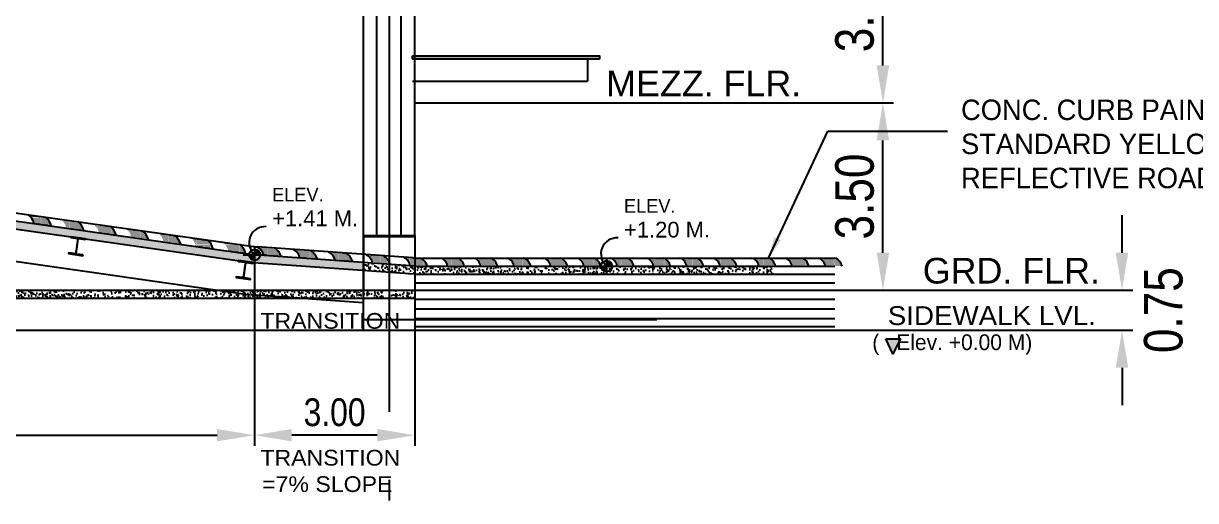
# Model space of a CAD drawing. Header units: millimetres. Extents: x 2148 to 2681, y 758 to 986.
# Drawn here: x 2209.17 to 2220.14, y 782.94 to 787.39 of the extents above; entities that cross this region are included whole.
import ezdxf

# ---------------------------------------------------------------- set-up
doc = ezdxf.new("R2010")
doc.units = ezdxf.units.MM
doc.linetypes.add('CENTER2', pattern=[28.575, 19.05, -3.175, 3.175, -3.175])
for name, color, linetype in [('0.4', 121, 'Continuous'), ('4CO', 4, 'Continuous'), ('D', 1, 'Continuous'), ('DR', 7, 'Continuous'), ('ELAYOUT', 4, 'Continuous'), ('hacht', 8, 'Continuous'), ('HATCH', 8, 'Continuous'), ('S_GRID LINES', 252, 'Continuous'), ('TEXT', 6, 'Continuous')]:
    doc.layers.add(name, color=color, linetype=linetype)
doc.styles.add('ARIALNW', font='ARIALN.TTF')
doc.styles.add('MMTX$0$ESMX$0$X-OPTA1D', font='x-opta1d')
doc.styles.add('SWISS', font='swissl.ttf')
doc.dimstyles.new('DIM 200', dxfattribs={"dimtxt": 0.36, "dimasz": 0.35, "dimexe": 0.1, "dimexo": 0, "dimgap": 0.08, "dimtad": 1, "dimlfac": 2, "dimrnd": 0.005, "dimzin": 1, "dimdsep": 46, "dimtxsty": 'ARIALNW', "dimcen": 0.09, "dimclrd": 6, "dimclre": 6, "dimclrt": 13, "dimadec": 0, "dimazin": 0, "dimtfac": 1, "dimtofl": 0, "dimtmove": 2, "dimatfit": 3, "dimfxl": 1, "dimtolj": 1, "dimtzin": 0, "dimarcsym": 0})
pattern_1 = [(50, (280.88047, -748.60761), (0.0910923345, -0.0079695428), [0.009525, -0.104775]), (355, (280.88047, -748.60761), (-0.017621413, 0.0955283214), [0.00762, -0.08382]), (100.451, (280.88806, -748.60828), (0.0734712508, 0.087558344), [0.008095, -0.089045]), (46.1842, (280.88047, -748.58221), (0.1355395204, -0.021021164), [0.0142875, -0.1571625]), (96.6356, (280.89177, -748.58396), (0.118702117, 0.123712778), [0.0121425, -0.1335675]), (351.184, (280.88047, -748.58221), (0.118702303, 0.123712559), [0.01143, -0.12573]), (21, (280.89317, -748.58856), (0.07580744, -0.0511327593), [0.009525, -0.104775]), (326, (280.89317, -748.58856), (0.030901014, 0.092093983), [0.00762, -0.08382]), (71.4514, (280.89949, -748.59282), (0.1067082454, 0.040961429), [0.008095, -0.089045]), (37.5, (280.88047, -748.607613), (0.00154430163, 0.04227751944), [0, -0.082804, 0, -0.08509, 0, -0.0841375]), (7.5, (280.88047, -748.607613), (0.03340983126, 0.0500902874), [0, -0.048514, 0, -0.080899, 0, -0.0320675]), (327.5, (280.85215, -748.607613), (0.0677952976, -0.002864372), [0, -0.03175, 0, -0.09906, 0, -0.131445]), (317.5, (280.83945, -748.607613), (0.0740645907, 0.0127132455), [0, -0.041275, 0, -0.065786, 0, -0.093345])]
pattern_2 = [(0, (535.8163574, -718.4118884), (0.00238125, 0.0047625), [0, -0.0047625])]
pattern_3 = [(1e-30, (535.8163574, -718.4118884), (0.00238125, 0.0047625), [0, -0.0047625])]

# ---------------------------------------------------------------- blocks, each defined once
blk = doc.blocks.new('*D2205')
at = {"layer": 'Defpoints', "color": 0, "ltscale": 0.5, "transparency": 16777216}
for p in [(2212.832, 784.902), (2219.45, 784.902), (2209.319, 784.527, 0)]:
    blk.add_point(p, dxfattribs=at)
at = {"layer": 'HATCH', "color": 6, "lineweight": -2, "ltscale": 0.5, "transparency": 16777216}
for p, q in [((2219.45, 785.252), (2219.45, 785.602)), ((2212.832, 784.902), (2219.55, 784.902)), ((2209.319, 784.527), (2219.55, 784.527)), ((2219.45, 784.177), (2219.45, 783.827))]:
    blk.add_line(p, q, dxfattribs=at)
at = {"layer": 'HATCH', "color": 6, "ltscale": 0.5, "transparency": 16777216}
for points in [[(2219.391, 785.252), (2219.508, 785.252), (2219.45, 784.902)], [(2219.391, 784.177), (2219.508, 784.177), (2219.45, 784.527)]]:
    blk.add_solid(points, dxfattribs=at)
at = {"layer": 'HATCH', "color": 13, "ltscale": 0.5, "transparency": 16777216, "insert": (2219.838, 784.715), "char_height": 0.36, "attachment_point": 5, "rotation": 90, "style": 'ARIALNW'}
blk.add_mtext('\\A1;0.75', dxfattribs=at)
blk = doc.blocks.new('*D2206')
at = {"layer": 'Defpoints', "color": 0, "ltscale": 0.5, "transparency": 16777216}
for p in [(2212.842, 786.652), (2217.213, 786.652), (2212.832, 784.902)]:
    blk.add_point(p, dxfattribs=at)
at = {"layer": 'HATCH', "color": 6, "lineweight": -2, "ltscale": 0.5, "transparency": 16777216}
for p, q in [((2212.842, 786.652), (2217.313, 786.652)), ((2217.213, 785.252), (2217.213, 786.302)), ((2212.832, 784.902), (2217.313, 784.902))]:
    blk.add_line(p, q, dxfattribs=at)
at = {"layer": 'HATCH', "color": 6, "ltscale": 0.5, "transparency": 16777216}
for points in [[(2217.154, 786.302), (2217.271, 786.302), (2217.213, 786.652)], [(2217.154, 785.252), (2217.271, 785.252), (2217.213, 784.902)]]:
    blk.add_solid(points, dxfattribs=at)
at = {"layer": 'HATCH', "color": 13, "ltscale": 0.5, "transparency": 16777216, "insert": (2216.949, 785.777), "char_height": 0.36, "attachment_point": 5, "rotation": 90, "style": 'ARIALNW'}
blk.add_mtext('\\A1;3.50', dxfattribs=at)
blk = doc.blocks.new('*D2207')
at = {"layer": 'Defpoints', "color": 0, "linetype": 'ByBlock', "ltscale": 0.5, "transparency": 16777216}
for p in [(2209.319, 788.402, 0), (2217.213, 788.402), (2212.842, 786.652, 0)]:
    blk.add_point(p, dxfattribs=at)
at = {"layer": 'ELAYOUT', "color": 6, "linetype": 'ByBlock', "lineweight": -2, "ltscale": 0.5, "transparency": 16777216}
for p, q in [((2209.319, 788.402), (2217.313, 788.402)), ((2217.213, 787.002), (2217.213, 788.052)), ((2212.842, 786.652), (2217.313, 786.652))]:
    blk.add_line(p, q, dxfattribs=at)
at = {"layer": 'ELAYOUT', "color": 6, "linetype": 'ByBlock', "ltscale": 0.5, "transparency": 16777216}
for points in [[(2217.154, 788.052), (2217.271, 788.052), (2217.213, 788.402)], [(2217.154, 787.002), (2217.271, 787.002), (2217.213, 786.652)]]:
    blk.add_solid(points, dxfattribs=at)
at = {"layer": 'ELAYOUT', "color": 13, "linetype": 'ByBlock', "ltscale": 0.5, "transparency": 16777216, "insert": (2216.949, 787.527), "char_height": 0.36, "attachment_point": 5, "rotation": 90, "style": 'ARIALNW'}
blk.add_mtext('\\A1;3.50', dxfattribs=at)
blk = doc.blocks.new('*D2220')
at = {"layer": 'D', "color": 6, "lineweight": -2, "transparency": 16777216}
for p, q in [((2211.332, 785.152), (2211.332, 783.446)), ((2212.832, 785.152), (2212.832, 783.446)), ((2212.482, 783.546), (2211.682, 783.546))]:
    blk.add_line(p, q, dxfattribs=at)
at = {"layer": 'D', "color": 6, "transparency": 16777216}
for points in [[(2211.682, 783.604), (2211.682, 783.488), (2211.332, 783.546)], [(2212.482, 783.604), (2212.482, 783.488), (2212.832, 783.546)]]:
    blk.add_solid(points, dxfattribs=at)
at = {"layer": 'Defpoints', "color": 0, "transparency": 16777216}
for p in [(2211.332, 785.152, 0), (2212.832, 785.152, 0), (2211.332, 783.546)]:
    blk.add_point(p, dxfattribs=at)
at = {"layer": 'D', "color": 13, "transparency": 16777216, "insert": (2212.082, 783.759), "char_height": 0.26, "attachment_point": 5, "style": 'ARIALNW'}
blk.add_mtext('\\A1;3.00', dxfattribs=at)
blk = doc.blocks.new('*D2226')
at = {"layer": 'D', "color": 6, "lineweight": -2, "transparency": 16777216}
for p, q in [((2202.707, 786.455), (2202.707, 783.446)), ((2211.332, 785.232), (2211.332, 783.446)), ((2203.057, 783.546), (2210.982, 783.546))]:
    blk.add_line(p, q, dxfattribs=at)
at = {"layer": 'D', "color": 6, "transparency": 16777216}
for points in [[(2203.057, 783.604), (2203.057, 783.488), (2202.707, 783.546)], [(2210.982, 783.604), (2210.982, 783.488), (2211.332, 783.546)]]:
    blk.add_solid(points, dxfattribs=at)
at = {"layer": 'Defpoints', "color": 0, "transparency": 16777216}
for p in [(2202.707, 786.455), (2211.332, 785.232), (2211.332, 783.546)]:
    blk.add_point(p, dxfattribs=at)
at = {"layer": 'D', "color": 13, "transparency": 16777216, "insert": (2207.019, 783.759), "char_height": 0.26, "attachment_point": 5, "style": 'ARIALNW'}
blk.add_mtext('\\A1;17.25', dxfattribs=at)
blk = doc.blocks.new('CROSS')
for points in [[(1929.661, 1536.182), (1929.661, 1536.31), (1929.527, 1536.31, 0.424985)], [(1929.661, 1536.438), (1929.661, 1536.31), (1929.784, 1536.31, 0.403523)]]:
    blk.add_hatch(color=2).paths.add_polyline_path(points)
at = {"color": 2}
for p, q in [((1929.388, 1536.31), (1929.927, 1536.31)), ((1929.661, 1536.104), (1929.661, 1536.512))]:
    blk.add_line(p, q, dxfattribs=at)
blk.add_circle((1929.656, 1536.31), 0.128, dxfattribs=at)

msp = doc.modelspace()

# ---------------------------------------------------------------- hatches: boundary and pattern name
msp.add_hatch(color=2).paths.add_polyline_path([(2217.2401075, 784.4461147), (2217.3757312, 784.4461147), (2217.3064385, 784.3076197)])
at = {"layer": 'D'}
h = msp.add_hatch(dxfattribs=at)
h.set_pattern_fill('AR-CONC', color=256, scale=0.0008, style=0)
h.set_pattern_definition([(50, (280.88047, -748.60761), (0.145747735, -0.0127512684), [0.01524, -0.16764]), (355, (280.88047, -748.60761), (-0.028194261, 0.152845314), [0.012192, -0.134112]), (100.451, (280.89262, -748.60868), (0.117554001, 0.14009335), [0.012952, -0.142472]), (46.1842, (280.88047, -748.56697), (0.216863233, -0.033633862), [0.02286, -0.25146]), (96.6356, (280.89854, -748.56978), (0.189923388, 0.197940445), [0.019428, -0.213708]), (351.184, (280.88047, -748.56697), (0.189923685, 0.197940094), [0.018288, -0.201168]), (21, (280.90079, -748.57713), (0.121291904, -0.081812415), [0.01524, -0.16764]), (326, (280.90079, -748.57713), (0.049441623, 0.147350373), [0.012192, -0.134112]), (71.4514, (280.9109, -748.58395), (0.170733193, 0.065538286), [0.012952, -0.142472]), (37.5, (280.88047, -748.607613), (0.0024708826, 0.0676440311), [0, -0.1324864, 0, -0.136144, 0, -0.13462]), (7.5, (280.88047, -748.60761), (0.05345573, 0.0801444599), [0, -0.0776224, 0, -0.1294384, 0, -0.051308]), (327.5, (280.83516, -748.607613), (0.1084724761, -0.0045829952), [0, -0.0508, 0, -0.158496, 0, -0.210312]), (317.5, (280.81484, -748.60761), (0.118503345, 0.020341193), [0, -0.06604, 0, -0.1052576, 0, -0.149352])])
h.paths.add_polyline_path([(2212.3501921, 785.0853967), (2212.3501921, 785.1605835), (2211.331817, 785.2324978), (2208.5769614, 785.6228356), (2208.5769614, 785.5470864), (2211.3239049, 785.1578697)])
h = msp.add_hatch(dxfattribs=at)
h.set_pattern_fill('DOTS', color=256, scale=0.003, style=0)
h.set_pattern_definition(pattern_2)
h.paths.add_polyline_path([(2209.2131345, 785.6084448, -0.226428862), (2209.2680544, 785.524914), (2209.4313437, 785.5017774, 0.1683916377), (2209.3770717, 785.5852164)])
h = msp.add_hatch(dxfattribs=at)
h.set_pattern_fill('DOTS', color=256, scale=0.003, style=0)
h.set_pattern_definition(pattern_2)
h.paths.add_polyline_path([(2209.6800454, 785.5422878), (2209.5161082, 785.5655162, -0.226428862), (2209.5710281, 785.4819854), (2209.7343174, 785.4588488, 0.1683916377)])
h = msp.add_hatch(dxfattribs=at)
h.set_pattern_fill('DOTS', color=256, scale=0.003, style=0)
h.set_pattern_definition(pattern_2)
h.paths.add_polyline_path([(2209.9830191, 785.4993592), (2209.8190819, 785.5225876, -0.226428862), (2209.8740018, 785.4390568), (2210.0372911, 785.4159202, 0.1683916377)])
h = msp.add_hatch(dxfattribs=at)
h.set_pattern_fill('DOTS', color=256, scale=0.003, style=0)
h.set_pattern_definition(pattern_2)
h.paths.add_polyline_path([(2210.2859928, 785.4564306), (2210.1220556, 785.479659, -0.226428862), (2210.1769755, 785.3961282), (2210.3402648, 785.3729916, 0.1683916377)])
h = msp.add_hatch(dxfattribs=at)
h.set_pattern_fill('DOTS', color=256, scale=0.003, style=0)
h.set_pattern_definition(pattern_2)
h.paths.add_polyline_path([(2210.5889665, 785.413502), (2210.4250293, 785.4367304, -0.226428862), (2210.4799492, 785.3531996), (2210.6432385, 785.330063, 0.1683916377)])
h = msp.add_hatch(dxfattribs=at)
h.set_pattern_fill('DOTS', color=256, scale=0.003, style=0)
h.set_pattern_definition(pattern_2)
h.paths.add_polyline_path([(2210.8919402, 785.3705734), (2210.728003, 785.3938018, -0.226428862), (2210.782923, 785.310271), (2210.9462122, 785.2871344, 0.1683916377)])
h = msp.add_hatch(dxfattribs=at)
h.set_pattern_fill('DOTS', color=256, scale=0.003, style=0)
h.set_pattern_definition(pattern_2)
h.paths.add_polyline_path([(2211.1949139, 785.3276448), (2211.0309767, 785.3508732, -0.226428862), (2211.0858967, 785.2673424), (2211.2491859, 785.2442058, 0.1683916377)])
at = {"layer": 'D', "extrusion": (2.04865e-08, -2.09146e-09, 1)}
h = msp.add_hatch(dxfattribs=at)
h.set_pattern_fill('DOTS', color=256, scale=0.003, style=0)
h.set_pattern_definition(pattern_3)
h.paths.add_polyline_path([(2211.5224197, 785.2942248), (2211.3572563, 785.3058881, -0.226428862), (2211.4179044, 785.2264186), (2211.5824149, 785.2148014, 0.1683916377)])
h = msp.add_hatch(dxfattribs=at)
h.set_pattern_fill('DOTS', color=256, scale=0.003, style=0)
h.set_pattern_definition(pattern_3)
h.paths.add_polyline_path([(2211.8618411, 785.270256), (2211.6966777, 785.2819193, -0.226428862), (2211.7573258, 785.2024497), (2211.9218363, 785.1908326, 0.1683916377)])
h = msp.add_hatch(dxfattribs=at)
h.set_pattern_fill('DOTS', color=256, scale=0.003, style=0)
h.set_pattern_definition(pattern_3)
h.paths.add_polyline_path([(2212.191646, 785.2469663), (2212.0264826, 785.2586295, -0.226428862), (2212.0871307, 785.17916), (2212.2516412, 785.1675428, 0.1683916377)])
at = {"layer": 'D'}
h = msp.add_hatch(dxfattribs=at)
h.set_pattern_fill('AR-CONC', color=256, scale=0.0005, style=0)
h.set_pattern_definition(pattern_1)
h.paths.add_polyline_path([(2212.8300932, 785.0515077), (2212.831817, 785.0515077), (2212.831817, 785.1265727), (2212.5913474, 785.1435539), (2212.5913474, 785.0683671)])
h.paths.add_polyline_path([(2212.5913474, 785.0683671), (2212.5913474, 785.1435539), (2212.3515031, 785.1604909), (2212.3515031, 785.0853041)])
at = {"layer": 'D', "extrusion": (2.04865e-08, -2.09146e-09, 1)}
h = msp.add_hatch(dxfattribs=at)
h.set_pattern_fill('DOTS', color=256, scale=0.003, style=0)
h.set_pattern_definition(pattern_3)
h.paths.add_polyline_path([(2212.5421023, 785.2222182), (2212.3769389, 785.2338815, -0.226428862), (2212.437587, 785.1544119), (2212.6020975, 785.1427947, 0.1683916377)])
h = msp.add_hatch(dxfattribs=at)
h.set_pattern_fill('DOTS', color=256, scale=0.003, style=0)
h.set_pattern_definition(pattern_3)
edge = h.paths.add_edge_path()
edge.add_line((2212.831817, 785.1265727), (2212.9517024, 785.1265727))
edge.add_ellipse((2212.8102416, 785.0710537), major_axis=(0, 0.1519656), ratio=1, start_angle=-68.57152986, end_angle=-33.81624109)
edge.add_line((2212.8948151, 785.1973108), (2212.7296518, 785.2089741))
edge.add_ellipse((2212.6767321, 785.1057109), major_axis=(0, 0.1160335), ratio=1, start_angle=-78.16710509, end_angle=-27.133975, ccw=False)
edge.add_line((2212.7902998, 785.1295045), (2212.831817, 785.1265727))
at = {"layer": 'D'}
h = msp.add_hatch(dxfattribs=at)
h.set_pattern_fill('DOTS', color=256, scale=0.003, style=0)
h.set_pattern_definition(pattern_2)
h.paths.add_polyline_path([(2213.2953657, 785.1265727, 0.274956796), (2213.2293711, 785.2015727), (2213.0738271, 785.2015727, -0.274956796), (2213.1398217, 785.1265727)])
h = msp.add_hatch(dxfattribs=at)
h.set_pattern_fill('DOTS', color=256, scale=0.003, style=0)
h.set_pattern_definition(pattern_2)
h.paths.add_polyline_path([(2213.6064537, 785.1265727, 0.274956796), (2213.5404591, 785.2015727), (2213.3849151, 785.2015727, -0.274956796), (2213.4509097, 785.1265727)])
h = msp.add_hatch(dxfattribs=at)
h.set_pattern_fill('DOTS', color=256, scale=0.003, style=0)
h.set_pattern_definition(pattern_2)
h.paths.add_polyline_path([(2213.9175417, 785.1265727, 0.274956796), (2213.8515472, 785.2015727), (2213.6960032, 785.2015727, -0.274956796), (2213.7619977, 785.1265727)])
h = msp.add_hatch(dxfattribs=at)
h.set_pattern_fill('DOTS', color=256, scale=0.003, style=0)
h.set_pattern_definition(pattern_2)
h.paths.add_polyline_path([(2214.2602541, 785.1265727, 0.274956796), (2214.1942595, 785.2015727), (2214.0387155, 785.2015727, -0.274956796), (2214.1047101, 785.1265727)])
h = msp.add_hatch(dxfattribs=at)
h.set_pattern_fill('DOTS', color=256, scale=0.003, style=0)
h.set_pattern_definition(pattern_2)
h.paths.add_polyline_path([(2214.5713421, 785.1265727, 0.274956796), (2214.5053475, 785.2015727), (2214.3498035, 785.2015727, -0.274956796), (2214.4157981, 785.1265727)])
h = msp.add_hatch(dxfattribs=at)
h.set_pattern_fill('DOTS', color=256, scale=0.003, style=0)
h.set_pattern_definition(pattern_2)
h.paths.add_polyline_path([(2214.8824301, 785.1265727, 0.274956796), (2214.8164356, 785.2015727), (2214.6608916, 785.2015727, -0.274956796), (2214.7268861, 785.1265727)])
h = msp.add_hatch(dxfattribs=at)
h.set_pattern_fill('DOTS', color=256, scale=0.003, style=0)
h.set_pattern_definition(pattern_2)
h.paths.add_polyline_path([(2215.2227035, 785.1265727, 0.274956796), (2215.1567089, 785.2015727), (2215.0011649, 785.2015727, -0.274956796), (2215.0671595, 785.1265727)])
h = msp.add_hatch(dxfattribs=at)
h.set_pattern_fill('DOTS', color=256, scale=0.003, style=0)
h.set_pattern_definition(pattern_2)
h.paths.add_polyline_path([(2215.5337915, 785.1265727, 0.274956796), (2215.467797, 785.2015727), (2215.312253, 785.2015727, -0.274956796), (2215.3782475, 785.1265727)])
h = msp.add_hatch(dxfattribs=at)
h.set_pattern_fill('DOTS', color=256, scale=0.003, style=0)
h.set_pattern_definition(pattern_2)
h.paths.add_polyline_path([(2215.8448795, 785.1265727, 0.274956796), (2215.778885, 785.2015727), (2215.623341, 785.2015727, -0.274956796), (2215.6893355, 785.1265727)])
h = msp.add_hatch(dxfattribs=at)
h.set_pattern_fill('DOTS', color=256, scale=0.003, style=0)
h.set_pattern_definition(pattern_2)
h.paths.add_polyline_path([(2216.2078106, 785.1265727, 0.274956796), (2216.1418161, 785.2015727), (2215.9862721, 785.2015727, -0.274956796), (2216.0522666, 785.1265727)])
h = msp.add_hatch(dxfattribs=at)
h.set_pattern_fill('DOTS', color=256, scale=0.003, style=0)
h.set_pattern_definition(pattern_2)
h.paths.add_polyline_path([(2216.5188987, 785.1265727, 0.274956796), (2216.4529041, 785.2015727), (2216.2973601, 785.2015727, -0.274956796), (2216.3633547, 785.1265727)])
h = msp.add_hatch(dxfattribs=at)
h.set_pattern_fill('DOTS', color=256, scale=0.003, style=0)
h.set_pattern_definition(pattern_2)
h.paths.add_polyline_path([(2216.8299867, 785.1265727, 0.274956796), (2216.7639922, 785.2015727), (2216.6084481, 785.2015727, -0.274956796), (2216.6744427, 785.1265727)])
h = msp.add_hatch(dxfattribs=at)
h.set_pattern_fill('AR-CONC', color=256, scale=0.0005, style=0)
h.set_pattern_definition(pattern_1)
h.paths.add_polyline_path([(2214.6854492, 785.1265727), (2212.831817, 785.1265727), (2212.831817, 785.0515077), (2214.6854492, 785.0515077)])
h = msp.add_hatch(dxfattribs=at)
h.set_pattern_fill('AR-CONC', color=256, scale=0.0005, style=0)
h.set_pattern_definition(pattern_1)
h.paths.add_polyline_path([(2216.184053, 785.1265727), (2214.6854492, 785.1265727), (2214.6854492, 785.0515077), (2216.1862746, 785.0515077)])
h = msp.add_hatch(dxfattribs=at)
h.set_pattern_fill('AR-CONC', color=256, scale=0.0005, style=0)
h.set_pattern_definition(pattern_1)
h.paths.add_polyline_path([(2210.1304782, 784.9021405), (2208.7755563, 784.9021405), (2208.7755563, 784.8271405), (2210.1304782, 784.8271405)])
h = msp.add_hatch(dxfattribs=at)
h.set_pattern_fill('AR-CONC', color=256, scale=0.0005, style=0)
h.set_pattern_definition(pattern_1)
h.paths.add_polyline_path([(2211.4180068, 784.9021405), (2210.1304782, 784.9021405), (2210.1304782, 784.8271405), (2211.4180068, 784.8271405)])
h = msp.add_hatch(dxfattribs=at)
h.set_pattern_fill('AR-CONC', color=256, scale=0.0005, style=0)
h.set_pattern_definition(pattern_1)
h.paths.add_polyline_path([(2212.5500979, 784.9021405), (2211.4180068, 784.9021405), (2211.4180068, 784.8271405), (2212.5500979, 784.8271405)])
h = msp.add_hatch(dxfattribs=at)
h.set_pattern_fill('AR-CONC', color=256, scale=0.0005, style=0)
h.set_pattern_definition(pattern_1)
h.paths.add_polyline_path([(2212.831817, 784.8271405), (2212.831817, 784.9021405), (2212.5913474, 784.9021405), (2212.5913474, 784.8271405)])
at = {"layer": 'HATCH', "ltscale": 0.5, "extrusion": (-1.13297e-09, 1.20288e-10, 1)}
h = msp.add_hatch(dxfattribs=at)
h.set_pattern_fill('ANSI31', color=256, scale=0.006687, angle=-8.06460367, style=0)
h.set_pattern_definition([(36.9353963264, (55264.6149976, -4875.6208619), (-0.000502296394288, 0.000668135927556), [])])
edge = h.paths.add_edge_path()
edge.add_line((2209.7282343, 785.2305258), (2209.6657937, 785.239373))
edge.add_ellipse((2209.6661595, 785.241955), major_axis=(0, 0.0026078), ratio=1, start_angle=76.0326634, end_angle=171.93539625, ccw=False)
edge.add_line((2209.6636289, 785.2425845), (2209.6831964, 785.3806846))
edge.add_ellipse((2209.6858023, 785.3805862), major_axis=(0, 0.0026078), ratio=1, start_angle=-8.43004913, end_angle=87.83812905, ccw=False)
edge.add_line((2209.6861846, 785.3831658), (2209.7486088, 785.3743209))
edge.add_line((2209.7486088, 785.3743209), (2209.7495469, 785.3809418))
edge.add_line((2209.7495469, 785.3809418), (2209.6157352, 785.3999017))
edge.add_line((2209.6157352, 785.3999017), (2209.614797, 785.3932808))
edge.add_line((2209.614797, 785.3932808), (2209.6770396, 785.3844616))
edge.add_ellipse((2209.6766902, 785.3818773), major_axis=(0, 0.0026078), ratio=1, start_angle=257.64330286, end_angle=352.30084148, ccw=False)
edge.add_line((2209.6792376, 785.3813192), (2209.6596496, 785.2430746))
edge.add_ellipse((2209.6570475, 785.2432461), major_axis=(0, 0.0026078), ratio=1, start_angle=171.93539672, end_angle=266.22748999, ccw=False)
edge.add_line((2209.6566816, 785.2406641), (2209.5944226, 785.2494857))
edge.add_line((2209.5944226, 785.2494857), (2209.5934845, 785.2428647))
edge.add_line((2209.5934845, 785.2428647), (2209.7272962, 785.2239048))
edge.add_line((2209.7272962, 785.2239048), (2209.7282343, 785.2305258))
h = msp.add_hatch(dxfattribs=at)
h.set_pattern_fill('ANSI31', color=256, scale=0.006687, angle=-8.06460367, style=0)
h.set_pattern_definition([(36.9353963264, (55266.1827685, -4875.8430007), (-0.000502296394288, 0.000668135927556), [])])
edge = h.paths.add_edge_path()
edge.add_line((2211.2960053, 785.008387), (2211.2335646, 785.0172343))
edge.add_ellipse((2211.2339305, 785.0198163), major_axis=(0, 0.0026078), ratio=1, start_angle=76.0326634, end_angle=171.93539625, ccw=False)
edge.add_line((2211.2313998, 785.0204457), (2211.2509673, 785.1585458))
edge.add_ellipse((2211.2535732, 785.1584474), major_axis=(0, 0.0026078), ratio=1, start_angle=-8.43004913, end_angle=87.83812905, ccw=False)
edge.add_line((2211.2539556, 785.161027), (2211.3163797, 785.1521821))
edge.add_line((2211.3163797, 785.1521821), (2211.3173178, 785.1588031))
edge.add_line((2211.3173178, 785.1588031), (2211.1835061, 785.177763))
edge.add_line((2211.1835061, 785.177763), (2211.182568, 785.171142))
edge.add_line((2211.182568, 785.171142), (2211.2448105, 785.1623228))
edge.add_ellipse((2211.2444612, 785.1597385), major_axis=(0, 0.0026078), ratio=1, start_angle=257.64330286, end_angle=352.30084148, ccw=False)
edge.add_line((2211.2470085, 785.1591804), (2211.2274205, 785.0209358))
edge.add_ellipse((2211.2248184, 785.0211074), major_axis=(0, 0.0026078), ratio=1, start_angle=171.93539672, end_angle=266.22748999, ccw=False)
edge.add_line((2211.2244526, 785.0185254), (2211.1621935, 785.0273469))
edge.add_line((2211.1621935, 785.0273469), (2211.1612554, 785.0207259))
edge.add_line((2211.1612554, 785.0207259), (2211.2950671, 785.001766))
edge.add_line((2211.2950671, 785.001766), (2211.2960053, 785.008387))

# ---------------------------------------------------------------- linework, layer by layer
at = {"color": 2}
for p, q in [((2202.6960134, 786.3803629, 0), (2211.3239049, 785.1578697, 0)), ((2212.8299779, 785.0515158, 0.0000001), (2211.3239049, 785.1578697, 0.0000001)), ((2212.8298699, 785.0515077, 0.0000001), (2216.761653, 785.0515077, 0.0000001))]:
    msp.add_line(p, q, dxfattribs=at)
at = {"ltscale": 0.05}
for p, q in [((2212.3515031, 785.411652, 0), (2212.831817, 785.411652, 0)), ((2212.3515031, 785.411652, -0.0000001), (2212.831817, 785.411652, -0.0000001)), ((2212.4768976, 785.411652, 0), (2212.7057972, 785.411652, 0)), ((2212.831817, 784.5265727, 0.0000001), (2216.7636001, 784.5265727, 0.0000001))]:
    msp.add_line(p, q, dxfattribs=at)
at = {"color": 2, "elevation": 0}
msp.add_lwpolyline([(2217.2401075, 784.4461147), (2217.3757312, 784.4461147), (2217.3064385, 784.3076197), (2217.2401075, 784.4461147)], dxfattribs=at)
at = {"layer": '0.4', "color": 4, "ltscale": 0.5}
for p, q in [((2202.7065351, 786.4546212, 0), (2211.331817, 785.2324978, 0)), ((2212.835261, 785.1263295, 0.0000001), (2211.331817, 785.2324978, 0.0000001)), ((2212.831817, 785.1265727, 0.0000001), (2216.7636001, 785.1265727, 0.0000001))]:
    msp.add_line(p, q, dxfattribs=at)
at = {"layer": '4CO', "ltscale": 0.5}
for p, q in [((2212.3515031, 785.4021405, 0), (2212.3515031, 784.9021405, 0)), ((2212.831817, 785.4021405, 0), (2212.831817, 784.9021405, 0))]:
    msp.add_line(p, q, dxfattribs=at)
at = {"layer": '4CO'}
for p, q in [((2212.831817, 785.411652, 0), (2212.831817, 784.5271405, 0)), ((2177.5935748, 784.5271405, 0), (2217.5266552, 784.5271405, 0))]:
    msp.add_line(p, q, dxfattribs=at)
at = {"layer": 'D', "color": 8, "ltscale": 0.5}
for p, q in [((2212.3515031, 785.411652, -0.0000001), (2212.3515031, 793.2959039, -0.0000001)), ((2212.831817, 785.411652, 0), (2212.831817, 793.2959039, 0)), ((2212.3515031, 785.4021405, 0), (2212.831817, 785.4021405, 0))]:
    msp.add_line(p, q, dxfattribs=at)
at = {"layer": 'D', "color": 3, "ltscale": 0.5}
for p, q in [((2212.4768976, 785.411652, 0), (2212.4768976, 793.2959039, 0)), ((2212.7057972, 785.411652, 0), (2212.7057972, 793.2959039, 0)), ((2212.8121156, 787.064903, 0), (2214.559353, 787.064903, 0)), ((2214.4477634, 787.064903, 0), (2214.4477634, 786.854903, 0)), ((2212.8121156, 786.854903, 0), (2214.4477634, 786.854903, 0))]:
    msp.add_line(p, q, dxfattribs=at)
at = {"layer": 'D', "ltscale": 0.5}
for p, q in [((2212.3511917, 785.411652, 0), (2212.8315031, 785.411652, 0)), ((2212.3515031, 785.411652, 0), (2212.8318145, 785.411652, 0)), ((2212.8520941, 785.2015727, 0.0000001), (2216.7636001, 785.2015727, 0.0000001)), ((2212.3501921, 784.6284025, 0), (2215.097752, 784.6284025, 0))]:
    msp.add_line(p, q, dxfattribs=at)
at = {"layer": 'D', "color": 3, "ltscale": 0.5, "elevation": 0}
for points in [[(2212.8121156, 787.0932962), (2214.559353, 787.0932962), (2214.559353, 787.064903), (2212.8121156, 787.064903)], [(2212.3632568, 785.411652), (2212.8203231, 785.411652), (2212.8203231, 785.399747), (2212.3632568, 785.399747)]]:
    msp.add_lwpolyline(points, close=True, dxfattribs=at)
at = {"layer": 'D', "color": 3, "ltscale": 0.5, "extrusion": (-1.13019e-09, 1.19825e-10, 1), "elevation": -0.0000024}
for points in [[(2209.7282343, 785.2305258), (2209.6657937, 785.239373, -0.4447202436), (2209.6636289, 785.2425845), (2209.6831964, 785.3806846, -0.4466315217), (2209.6861846, 785.3831658), (2209.7486088, 785.3743209), (2209.7495469, 785.3809418), (2209.6157352, 785.3999017), (2209.614797, 785.3932808), (2209.6770396, 785.3844616, -0.4382281274), (2209.6792376, 785.3813192), (2209.6596496, 785.2430746, -0.4363286722), (2209.6566816, 785.2406641), (2209.5944226, 785.2494857), (2209.5934845, 785.2428647), (2209.7272962, 785.2239048)], [(2211.2960053, 785.008387), (2211.2335646, 785.0172343, -0.4447202436), (2211.2313998, 785.0204457), (2211.2509673, 785.1585458, -0.4466315217), (2211.2539556, 785.161027), (2211.3163797, 785.1521821), (2211.3173178, 785.1588031), (2211.1835061, 785.177763), (2211.182568, 785.171142), (2211.2448105, 785.1623228, -0.4382281274), (2211.2470085, 785.1591804), (2211.2274205, 785.0209358, -0.4363286722), (2211.2244526, 785.0185254), (2211.1621935, 785.0273469), (2211.1612554, 785.0207259), (2211.2950671, 785.001766)]]:
    msp.add_lwpolyline(points, format="xyb", close=True, dxfattribs=at)
at = {"layer": 'D'}
for centre, radius, start, end in [((2209.1530966, 785.5091512, 0), 0.1160335, 7.80762505, 58.84075515), ((2209.2838439, 785.4652076, 0), 0.1519656, 13.92465861, 52.15848905), ((2209.5868176, 785.422279, 0), 0.1519656, 13.92465861, 52.15848905), ((2209.8897914, 785.3793504, 0), 0.1519656, 13.92465861, 52.15848905), ((2211.4306533, 785.3468148, 0.0000001), 0.1488699, 85.69335144, 230.46494151), ((2210.1927651, 785.3364218, 0), 0.1519656, 13.92465861, 52.15848905), ((2210.4957388, 785.2934932, 0), 0.1519656, 13.92465861, 52.15848905), ((2210.7987125, 785.2505646, 0), 0.1519656, 13.92465861, 52.15848905), ((2214.7232361, 785.2411886, 0.0000001), 0.1488699, 85.69335144, 230.46494151), ((2211.1016862, 785.207636, 0), 0.1519656, 13.92465861, 52.15848905), ((2213.0437873, 785.1086047, 0.0000001), 0.0977008, 10.59752916, 72.09332858), ((2213.1993313, 785.1086047, 0.0000001), 0.0977008, 10.59752916, 72.09332858), ((2213.3548753, 785.1086047, 0.0000002), 0.0977008, 10.59752916, 72.09332858), ((2213.5104193, 785.1086047, 0.0000002), 0.0977008, 10.59752916, 72.09332858), ((2213.6659633, 785.1086047, 0.0000003), 0.0977008, 10.59752916, 72.09332858), ((2213.8215074, 785.1086047, 0.0000003), 0.0977008, 10.59752916, 72.09332858), ((2214.0086757, 785.1086047, 0.0000001), 0.0977008, 10.59752916, 72.09332858), ((2214.1642197, 785.1086047, 0.0000001), 0.0977008, 10.59752916, 72.09332858), ((2214.3197637, 785.1086047, 0.0000002), 0.0977008, 10.59752916, 72.09332858), ((2214.4753077, 785.1086047, 0.0000002), 0.0977008, 10.59752916, 72.09332858), ((2214.6308517, 785.1086047, 0.0000003), 0.0977008, 10.59752916, 72.09332858), ((2214.7863958, 785.1086047, 0.0000003), 0.0977008, 10.59752916, 72.09332858), ((2214.9711251, 785.1086047, 0.0000001), 0.0977008, 10.59752916, 72.09332858), ((2215.1266691, 785.1086047, 0.0000001), 0.0977008, 10.59752916, 72.09332858), ((2215.2822131, 785.1086047, 0.0000002), 0.0977008, 10.59752916, 72.09332858), ((2215.4377571, 785.1086047, 0.0000002), 0.0977008, 10.59752916, 72.09332858), ((2215.5933012, 785.1086047, 0.0000003), 0.0977008, 10.59752916, 72.09332858), ((2215.7488452, 785.1086047, 0.0000003), 0.0977008, 10.59752916, 72.09332858), ((2215.9562323, 785.1086047, 0.0000001), 0.0977008, 10.59752916, 72.09332858), ((2216.1117763, 785.1086047, 0.0000001), 0.0977008, 10.59752916, 72.09332858), ((2216.2673203, 785.1086047, 0.0000002), 0.0977008, 10.59752916, 72.09332858), ((2216.4228643, 785.1086047, 0.0000002), 0.0977008, 10.59752916, 72.09332858), ((2216.5784083, 785.1086047, 0.0000003), 0.0977008, 10.59752916, 72.09332858), ((2216.7339523, 785.1086047, 0.0000003), 0.0977008, 10.59752916, 72.09332858)]:
    msp.add_arc(centre, radius, start, end, dxfattribs=at)
at = {"layer": 'D', "extrusion": (2.04865e-08, -2.09146e-09, 1)}
for centre, radius, start, end in [((2211.3043366, 785.202625, 0.0000437), 0.1160335, 11.83289491, 62.86602502), ((2211.4368263, 785.1680398, 0.0000437), 0.1519656, 17.94992846, 56.18375889), ((2211.4378461, 785.1679678, 0.0000437), 0.1519656, 17.94992846, 56.18375889), ((2211.643758, 785.1786562, 0.0000437), 0.1160335, 11.83289491, 62.86602502), ((2211.7772675, 785.1439989, 0.0000437), 0.1519656, 17.94992846, 56.18375889), ((2211.9735629, 785.1553664, 0.0000437), 0.1160335, 11.83289491, 62.86602502), ((2212.1070724, 785.1207092, 0.0000437), 0.1519656, 17.94992846, 56.18375889), ((2212.3240192, 785.1306183, 0.0000437), 0.1160335, 11.83289491, 62.86602502), ((2212.4575287, 785.0959611, 0.0000437), 0.1519656, 17.94992846, 56.18375889), ((2212.6767321, 785.1057109, 0.0000437), 0.1160335, 11.83289491, 62.86602502), ((2212.8102416, 785.0710537, 0.0000437), 0.1519656, 21.42847014, 59.19019286)]:
    msp.add_arc(centre, radius, start, end, dxfattribs=at)
at = {"layer": 'D', "ltscale": 0.5}
msp.add_arc((2212.8520941, 785.7015727, -0.0000062), 0.5, 265.9606662, 270, dxfattribs=at)
at = {"layer": 'DR', "ltscale": 0.5}
for p, q in [((2212.3501921, 785.411652, 0), (2212.3501921, 784.59948, 0)), ((2212.3501921, 785.411652, 0), (2212.3501921, 784.5271405, 0)), ((2212.831817, 785.411652, 0), (2212.831817, 784.5271405, 0)), ((2177.5935748, 784.9021405, 0), (2212.831817, 784.9021405, 0)), ((2177.5935748, 784.8271405, 0), (2212.831817, 784.8271405, 0))]:
    msp.add_line(p, q, dxfattribs=at)
at = {"layer": 'hacht', "color": 8, "ltscale": 0.5}
for p, q in [((2202.7144473, 786.5292492, 0), (2211.3223322, 785.3095908, 0)), ((2202.6669743, 786.081481, 0), (2211.2922562, 784.8593576, 0)), ((2212.8168734, 785.2028147, 0.0000001), (2211.3572563, 785.3058881, 0.0000001)), ((2212.3501921, 784.7846496, 0.0000001), (2211.3054015, 784.8584293, 0.0000001))]:
    msp.add_line(p, q, dxfattribs=at)
at = {"layer": 'hacht', "color": 8, "ltscale": 0.5, "extrusion": (-2.10997e-08, -1.40818e-07, 1)}
msp.add_arc((2211.392477, 785.8046461, -0.0001572), 0.5, 261.93539634, 265.9606662, dxfattribs=at)
at = {"layer": 'HATCH', "ltscale": 0.5}
for p, q in [((2212.831817, 784.9699229, 0), (2216.7636001, 784.9699229, 0.0000001)), ((2212.831817, 784.8186817, 0.0000001), (2216.7636001, 784.8186817, 0.0000001)), ((2212.831817, 784.7282659, 0.0000001), (2216.7636001, 784.7282659, 0.0000001)), ((2212.831817, 784.63785, 0.0000001), (2216.7636001, 784.63785, 0.0000001)), ((2212.831817, 784.5613483, 0.0000001), (2216.7636001, 784.5613483, 0.0000001))]:
    msp.add_line(p, q, dxfattribs=at)
at = {"layer": 'S_GRID LINES', "linetype": 'CENTER2', "ltscale": 0.2}
msp.add_line((2212.5913474, 793.2887583, 0), (2212.5913474, 782.935245, 0), dxfattribs=at)

# ---------------------------------------------------------------- block references
at = {"layer": 'D', "xscale": 0.4043520000001308, "yscale": 0.4043520000001308, "zscale": 0.4043520000001308}
for p in [(1431.0741038, 164.0220869, 0.0000001), (1434.3665396, 163.9164607, 0.0000001)]:
    msp.add_blockref('CROSS', p, dxfattribs=at)

# ---------------------------------------------------------------- texts
at = {"color": 2, "style": 'MMTX$0$ESMX$0$X-OPTA1D', "width": 1.1}
for s, height, p in [('SIDEWALK LVL.', 0.1764, (2217.2580928, 784.575609, 0)), ('TRANSITION', 0.147, (2211.3877589, 784.5408152, 0)), ('TRANSITION', 0.147, (2211.3877589, 783.2617594, 0)), ('=7%%% SLOPE', 0.147, (2211.4035594, 783.0148418, 0))]:
    msp.add_text(s, height=height, rotation=0.01263539, dxfattribs=at).set_placement(p)
at = {"color": 2, "insert": (2217.9436051, 786.6830272, 0.0000001), "char_height": 0.1911, "width": 30.155931958, "attachment_point": 1, "style": 'MMTX$0$ESMX$0$X-OPTA1D'}
msp.add_mtext('CONC. CURB PAINTED W/\\PSTANDARD YELLOW-BLACK \\PREFLECTIVE ROAD PAINT', dxfattribs=at)
at = {"color": 2, "char_height": 0.147, "attachment_point": 1, "rotation": 0.01263539, "style": 'MMTX$0$ESMX$0$X-OPTA1D'}
for s, insert, width in [('{\\H0.8639x;ELEV.} \\P{\\fArial|b0|i0|c0|p34;+1\\fArial|b0|i0|c238|p34;.\\fArial|b0|i0|c0|p34;41\\fArial|b0|i0|c238|p34; M\\fArial|b0|i0|c0|p34;.}', (2211.4975552, 785.8581486, 0), 3.275374304), ('{\\H0.8639x;ELEV.} \\P{\\fArial|b0|i0|c0|p34;+1\\fArial|b0|i0|c238|p34;.\\fArial|b0|i0|c0|p34;20\\fArial|b0|i0|c238|p34; M\\fArial|b0|i0|c0|p34;.}', (2214.790138, 785.7525224, 0), 3.275374304), ('({\\fMicrosoft JhengHei|b0|i0|c0|p34; \\fMS Shell Dlg 2|b0|i0|c0|p0;\\H0.6666x;   }Elev. +0.00 M)', (2217.1130322, 784.4882064, 0), 6.572494124)]:
    msp.add_mtext(s, dxfattribs=dict(at, insert=insert, width=width))
at = {"layer": 'TEXT', "style": 'SWISS'}
for s, p in [('MEZZ. FLR.', (2214.6226753, 786.7136468, 0)), ('GRD. FLR.', (2217.5858248, 784.9636468, 0))]:
    msp.add_text(s, height=0.24, dxfattribs=at).set_placement(p)

# ---------------------------------------------------------------- dimensions: what is measured, and where the dimension line sits
at = {"layer": 'D', "color": 2}
for p1, p2, picture, middle in [((2202.7065351, 786.4546212, 0), (2211.331817, 785.2324978, 0), '*D2226', (2207.0191761, 783.7587556, 0)), ((2212.831817, 785.1521405, 0), (2211.331817, 785.1521405, 0), '*D2220', (2212.081817, 783.7587556, 0))]:
    dim = msp.add_linear_dim(base=(2211.331817, 783.5460066, 0), p1=p1, p2=p2, dimstyle='DIM 200', override={"dimtxt": 0.26, "dimfxl": 0.03}, dxfattribs=at)
    dim.commit()
    dim.dimension.update_dxf_attribs({"geometry": picture, "text_midpoint": middle})
at = {"layer": 'ELAYOUT', "linetype": 'ByBlock', "ltscale": 0.5}
dim = msp.add_linear_dim(base=(2217.2128227, 788.4021405, 0), p1=(2212.8422233, 786.6521405, 0), p2=(2209.3185138, 788.4021405, 0), angle=90, dimstyle='DIM 200', dxfattribs=at)
dim.commit()
dim.dimension.update_dxf_attribs({"geometry": '*D2207', "text_midpoint": (2216.9490164, 787.5271405, 0)})
at = {"layer": 'HATCH', "ltscale": 0.5}
dim = msp.add_linear_dim(base=(2217.2128227, 786.6521405, 0), p1=(2212.831817, 784.9021405, 0), p2=(2212.8422233, 786.6521405, 0), angle=90, dimstyle='DIM 200', dxfattribs=at)
dim.commit()
dim.dimension.update_dxf_attribs({"geometry": '*D2206', "text_midpoint": (2216.9490164, 785.7771405, 0)})
dim = msp.add_linear_dim(base=(2219.4495737, 784.9021405, 0), p1=(2209.3185138, 784.5271405, 0), p2=(2212.831817, 784.9021405, 0), angle=90, dimstyle='DIM 200', dxfattribs=at)
dim.commit()
dim.dimension.update_dxf_attribs({"geometry": '*D2205', "text_midpoint": (2219.8378982, 784.7146405, 0), "dimtype": 160})

# ---------------------------------------------------------------- leaders
at = {"layer": 'D'}
msp.add_leader([(2216.1418161, 785.2015727, 0.0000001), (2216.6971999, 786.3874339, 0.0000001), (2217.8161119, 786.3874339, 0.0000001)], dimstyle='DIM 200', override={"dimasz": 0.2, "dimtad": 0, "dimfxl": 0.03}, dxfattribs=at)

doc.saveas('drawing.dxf')
